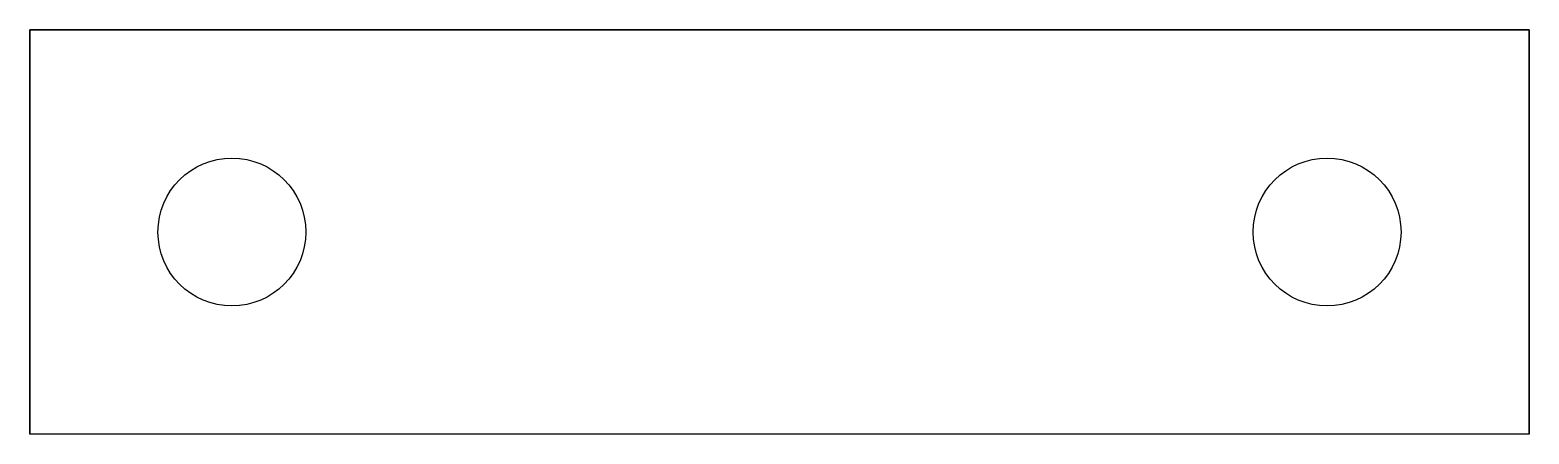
# Model space of a CAD drawing. Extents: x -219 to 0, y -36 to 23.
import ezdxf

# ---------------------------------------------------------------- set-up
doc = ezdxf.new("R2010")
doc.units = 0

msp = doc.modelspace()

# ---------------------------------------------------------------- linework, layer by layer
at = {"layer": 'layer0'}
for points in [[(-219, 22.5, -3), (0, 22.5, -3), (0, -36.5, -3), (-219, -36.5, -3), (-219, 22.5, -3)], [(0, 22.5, 0), (0, -36.5, 0), (0, 22.5, 0), (-219, 22.5, 0), (-219, -36.5, 0)]]:
    msp.add_polyline3d(points, dxfattribs=at)
for centre in [(-189.5, -7, -3), (-189.5, -7), (-29.5, -7, -3), (-29.5, -7)]:
    msp.add_circle(centre, 10.8, dxfattribs=at)

doc.saveas('drawing.dxf')
